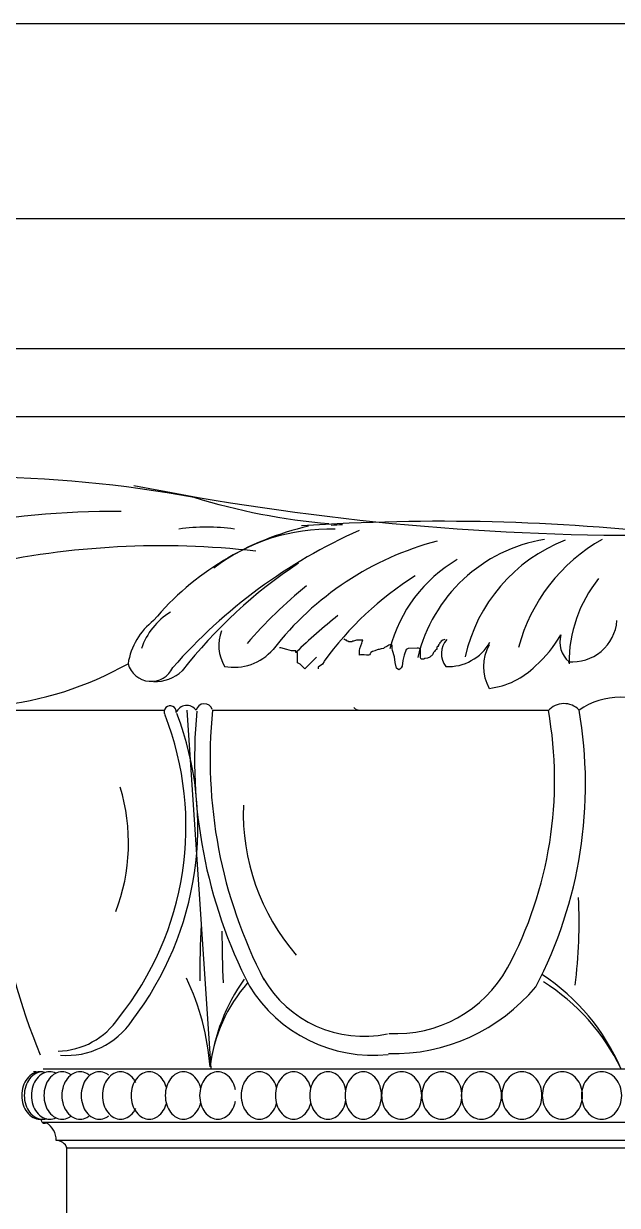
# Model space of a CAD drawing. Extents: x 15151 to 53333, y -36484 to -6005.
# Drawn here: x 34971.7 to 35063.1, y -7334.1 to -7152.2 of the extents above; entities that cross this region are included whole.
import ezdxf

# ---------------------------------------------------------------- set-up
doc = ezdxf.new("R2010")
doc.units = 0
doc.header["$MEASUREMENT"] = 0
for name, color, linetype in [('3', 3, 'CONTINUOUS'), ('4', 4, 'CONTINUOUS'), ('7', 7, 'CONTINUOUS')]:
    doc.layers.add(name, color=color, linetype=linetype)

# ---------------------------------------------------------------- blocks, each defined once
blk = doc.blocks.new('A$C5F35165B')
at = {"layer": '3'}
for p, q in [((187.83, 2905.23), (187.76, 2905.3)), ((187.98, 2905.08), (187.83, 2905.23)), ((188.13, 2905.08), (187.98, 2905.08)), ((188.21, 2904.93), (188.13, 2905.08)), ((188.35, 2904.93), (188.21, 2904.93)), ((188.5, 2904.86), (188.35, 2904.93)), ((188.95, 2904.86), (188.5, 2904.86)), ((189.1, 2904.93), (188.95, 2904.86)), ((189.24, 2904.93), (189.1, 2904.93)), ((189.69, 2905.08), (189.24, 2904.93)), ((190.65, 2905.08), (189.69, 2905.08)), ((190.51, 2904.64), (190.58, 2904.86)), ((190.58, 2904.86), (190.65, 2905.08)), ((202.67, 2904.78), (202.53, 2904.71)), ((202.75, 2904.93), (202.67, 2904.78)), ((202.97, 2905.08), (202.75, 2904.93)), ((203.12, 2905.15), (202.97, 2905.08)), ((203.27, 2905.23), (203.12, 2905.15)), ((178.06, 2903.9), (177.84, 2903.9)), ((178.98, 2903.67), (178.06, 2903.9)), ((179.67, 2903.44), (178.98, 2903.67)), ((180.35, 2903.44), (179.67, 2903.44)), ((180.35, 2903.21), (180.35, 2903.44)), ((180.58, 2903.21), (180.35, 2903.21)), ((180.58, 2901.62), (180.58, 2903.21)), ((190.13, 2903.52), (190.21, 2903.82)), ((190.13, 2902.78), (190.13, 2903.52)), ((190.21, 2903.82), (190.51, 2904.64)), ((191.77, 2903), (191.69, 2902.86)), ((191.92, 2903.23), (191.77, 2903)), ((192.14, 2903.37), (191.92, 2903.23)), ((192.51, 2903.45), (192.14, 2903.37)), ((192.88, 2903.6), (192.51, 2903.45)), ((193.03, 2903.67), (192.88, 2903.6)), ((193.18, 2903.67), (193.03, 2903.67)), ((193.47, 2903.75), (193.18, 2903.67)), ((193.84, 2903.82), (193.47, 2903.75)), ((193.99, 2903.97), (193.84, 2903.82)), ((194.36, 2904.12), (193.99, 2903.97)), ((194.66, 2904.34), (194.36, 2904.12)), ((194.81, 2904.41), (194.66, 2904.34)), ((195.03, 2904.41), (194.81, 2904.41)), ((195.18, 2904.34), (195.03, 2904.41)), ((195.18, 2903.82), (195.18, 2904.34)), ((195.25, 2903.52), (195.18, 2903.82)), ((195.55, 2902.56), (195.25, 2903.52)), ((197.33, 2903.67), (197.04, 2902.78)), ((197.63, 2903.82), (197.33, 2903.67)), ((199.04, 2903.89), (197.63, 2903.82)), ((199.26, 2903.89), (199.04, 2903.89)), ((199.41, 2903.82), (199.26, 2903.89)), ((199.56, 2903.75), (199.41, 2903.82)), ((199.56, 2902.41), (199.56, 2903.75)), ((201.49, 2903.08), (201.41, 2902.86)), ((201.56, 2903.23), (201.49, 2903.08)), ((201.71, 2903.37), (201.56, 2903.23)), ((201.78, 2903.52), (201.71, 2903.37)), ((201.93, 2903.67), (201.78, 2903.52)), ((202.08, 2903.67), (201.93, 2903.67)), ((202.23, 2904.12), (202.08, 2904.04)), ((202.08, 2904.04), (202.08, 2903.67)), ((202.3, 2904.26), (202.23, 2904.12)), ((202.45, 2904.56), (202.3, 2904.41)), ((202.3, 2904.41), (202.3, 2904.26)), ((202.53, 2904.71), (202.45, 2904.56)), ((181.04, 2901.39), (180.58, 2901.62)), ((181.27, 2901.16), (181.04, 2901.39)), ((181.49, 2900.93), (181.27, 2901.16)), ((183.53, 2902.5), (181.72, 2900.7)), ((184.47, 2901.39), (183.78, 2900.93)), ((184.69, 2901.84), (184.47, 2901.39)), ((190.28, 2902.86), (190.13, 2902.78)), ((190.88, 2902.86), (190.28, 2902.86)), ((191.25, 2902.78), (190.88, 2902.86)), ((191.54, 2902.78), (191.25, 2902.78)), ((191.69, 2902.86), (191.54, 2902.78)), ((195.63, 2901.67), (195.55, 2902.56)), ((195.85, 2900.78), (195.63, 2901.67)), ((196.81, 2901.97), (196.74, 2901.08)), ((197.04, 2902.78), (196.81, 2901.97)), ((199.63, 2902.19), (199.56, 2902.41)), ((200.08, 2902.19), (199.63, 2902.19)), ((200.23, 2902.26), (200.08, 2902.19)), ((200.6, 2902.34), (200.23, 2902.26)), ((200.97, 2902.48), (200.6, 2902.34)), ((201.12, 2902.63), (200.97, 2902.48)), ((201.26, 2902.71), (201.12, 2902.63)), ((201.41, 2902.86), (201.26, 2902.71)), ((181.72, 2900.7), (181.49, 2900.93)), ((183.78, 2900.93), (183.78, 2900.7)), ((196.22, 2900.56), (195.85, 2900.78)), ((196.37, 2900.63), (196.22, 2900.56)), ((196.59, 2900.85), (196.37, 2900.63)), ((196.74, 2901.08), (196.59, 2900.85)), ((119.49, 2894.32), (160.1, 2894.32)), ((163.58, 2894.32), (167.28, 2839.18)), ((167.53, 2894.32), (219.3, 2894.32)), ((189.72, 2894.31), (189.27, 2894.76)), ((189.95, 2894.31), (189.72, 2894.31)), ((141.45, 2839.15), (408.33, 2839.15)), ((141.45, 2830.89), (408.33, 2830.89)), ((143.46, 2828.15), (406.54, 2828.15)), ((145.11, 2826.96), (404.89, 2826.96))]:
    blk.add_line(p, q, dxfattribs=at)
for points in [[(153.43, 2924.89, 0.105202), (101.75, 2914.55, -0.221732)], [(140.95, 2838.68, 0.124737), (139.92, 2838.42, 0.105773), (138.97, 2837.61, 0.086744), (138.37, 2836.46, 0.076846), (138.15, 2835.02, 0.076846), (138.37, 2833.58, 0.086744), (138.97, 2832.43, 0.105773), (139.92, 2831.62, 0.124737), (140.95, 2831.36, 0.059904), (141.46, 2831.42, 0.021059)], [(141.34, 2838.68, 0.124737), (140.31, 2838.42, 0.105773), (139.36, 2837.61, 0.086744), (138.76, 2836.46, 0.076846), (138.54, 2835.02, 0.076846), (138.76, 2833.58, 0.086744), (139.36, 2832.43, 0.105773), (140.31, 2831.62, 0.124737), (141.34, 2831.36, 0.086641), (142.07, 2831.49, 0.070041)], [(142.43, 2838.68, 0.124737), (141.4, 2838.42, 0.105773), (140.45, 2837.61, 0.086744), (139.86, 2836.46, 0.076846), (139.63, 2835.02, 0.076846), (139.86, 2833.58, 0.086744), (140.45, 2832.43, 0.105773), (141.4, 2831.62, 0.124737), (142.43, 2831.36, 0.116254), (143.4, 2831.59, 0.105773)], [(140.45, 2838.62, 0.059904), (139.94, 2838.68, 0.124737)], [(141.7, 2838.55, 0.086641), (140.96, 2838.68, 0.124737)], [(144.36, 2838.68, 0.124737), (143.33, 2838.42, 0.105773), (142.38, 2837.61, 0.086744), (141.79, 2836.46, 0.076846), (141.56, 2835.02, 0.076846), (141.79, 2833.58, 0.086744), (142.38, 2832.43, 0.105773), (143.33, 2831.62, 0.124737), (144.36, 2831.36, 0.124737), (145.39, 2831.62, 0.035057), (145.74, 2831.85, 0.086744)], [(143.4, 2838.45, 0.116254), (142.43, 2838.68, 0.124737)], [(147.13, 2838.68, 0.124737), (146.1, 2838.42, 0.105773), (145.15, 2837.61, 0.086744), (144.55, 2836.46, 0.076846), (144.33, 2835.02, 0.076846), (144.55, 2833.58, 0.086744), (145.15, 2832.43, 0.105773), (146.1, 2831.62, 0.124737), (147.13, 2831.36, 0.124737), (148.16, 2831.62, 0.032083), (148.48, 2831.83, 0.086744)], [(145.74, 2838.19, 0.035057), (145.39, 2838.42, 0.124737), (144.36, 2838.68, 0.124737)], [(148.48, 2838.21, 0.032083), (148.16, 2838.42, 0.124737), (147.13, 2838.68, 0.124737)], [(150.1, 2838.68, 0.124737), (149.07, 2838.42, 0.105773), (148.12, 2837.61, 0.086744), (147.53, 2836.46, 0.076846), (147.3, 2835.02, 0.076846), (147.53, 2833.58, 0.086744), (148.12, 2832.43, 0.105773), (149.07, 2831.62, 0.124737), (150.1, 2831.36, 0.124737), (151.13, 2831.62, 0.042432), (151.55, 2831.9, 0.086744)], [(151.55, 2838.14, 0.042432), (151.13, 2838.42, 0.124737), (150.1, 2838.68, 0.124737)], [(153.36, 2838.68, 0.124737), (152.33, 2838.42, 0.105773), (151.38, 2837.61, 0.086744), (150.79, 2836.46, 0.076846), (150.56, 2835.02, 0.076846), (150.79, 2833.58, 0.086744), (151.38, 2832.43, 0.105773), (152.33, 2831.62, 0.124737), (153.36, 2831.36, 0.124737), (154.39, 2831.62, 0.105773), (155.34, 2832.43, 0.044648), (155.7, 2833, 0.076846)], [(155.7, 2837.04, 0.044648), (155.34, 2837.61, 0.105773), (154.39, 2838.42, 0.124737), (153.36, 2838.68, 0.124737)], [(157.78, 2838.68, 0.124737), (156.75, 2838.42, 0.105773), (155.8, 2837.61, 0.086744), (155.2, 2836.46, 0.076846), (154.98, 2835.02, 0.076846), (155.2, 2833.58, 0.086744), (155.8, 2832.43, 0.105773), (156.75, 2831.62, 0.124737), (157.78, 2831.36, 0.124737), (158.81, 2831.62, 0.105773), (159.76, 2832.43, 0.086744), (160.35, 2833.58, 0.010757), (160.41, 2833.78, 0.076846)], [(160.41, 2836.26, 0.010757), (160.35, 2836.46, 0.086744), (159.76, 2837.61, 0.105773), (158.81, 2838.42, 0.124737), (157.78, 2838.68, 0.124737)], [(163.04, 2838.68, 0.124737), (162.01, 2838.42, 0.105773), (161.07, 2837.61, 0.086744), (160.47, 2836.46, 0.076846), (160.25, 2835.02, 0.076846), (160.47, 2833.58, 0.086744), (161.07, 2832.43, 0.105773), (162.01, 2831.62, 0.124737), (163.04, 2831.36, 0.124737), (164.07, 2831.62, 0.105773), (165.02, 2832.43, 0.086744), (165.62, 2833.58, 0.014029), (165.69, 2833.84, 0.076846)], [(165.69, 2836.2, 0.014029), (165.62, 2836.46, 0.086744), (165.02, 2837.61, 0.105773), (164.07, 2838.42, 0.124737), (163.04, 2838.68, 0.124737)], [(168.34, 2838.68, 0.124737), (167.31, 2838.42, 0.105773), (166.36, 2837.61, 0.086744), (165.77, 2836.46, 0.076846), (165.54, 2835.02, 0.076846), (165.77, 2833.58, 0.086744), (166.36, 2832.43, 0.105773), (167.31, 2831.62, 0.124737), (168.34, 2831.36, 0.124737), (169.37, 2831.62, 0.105773), (170.32, 2832.43, 0.086744), (170.92, 2833.58, 0.030484), (171.06, 2834.14, 0.076846)], [(171.06, 2835.9, 0.030484), (170.92, 2836.46, 0.086744), (170.32, 2837.61, 0.105773), (169.37, 2838.42, 0.124737), (168.34, 2838.68, 0.124737)], [(174.74, 2838.68, 0.124737), (173.71, 2838.42, 0.105773), (172.76, 2837.61, 0.086744), (172.16, 2836.46, 0.076846), (171.94, 2835.02, 0.076846), (172.16, 2833.58, 0.086744), (172.76, 2832.43, 0.105773), (173.71, 2831.62, 0.124737), (174.74, 2831.36, 0.124737), (175.77, 2831.62, 0.105773), (176.72, 2832.43, 0.086744), (177.31, 2833.58, 0.010757), (177.37, 2833.78, 0.076846)], [(177.37, 2836.26, 0.010757), (177.31, 2836.46, 0.086744), (176.72, 2837.61, 0.105773), (175.77, 2838.42, 0.124737), (174.74, 2838.68, 0.124737)], [(180, 2838.68, 0.124737), (178.97, 2838.42, 0.105773), (178.03, 2837.61, 0.086744), (177.43, 2836.46, 0.076846), (177.21, 2835.02, 0.076846), (177.43, 2833.58, 0.086744), (178.03, 2832.43, 0.105773), (178.97, 2831.62, 0.124737), (180, 2831.36, 0.124737), (181.03, 2831.62, 0.105773), (181.98, 2832.43, 0.086744), (182.58, 2833.58, 0.014029), (182.65, 2833.84, 0.076846)], [(182.65, 2836.2, 0.014029), (182.58, 2836.46, 0.086744), (181.98, 2837.61, 0.105773), (181.03, 2838.42, 0.124737), (180, 2838.68, 0.124737)], [(185.3, 2838.68, 0.124737), (184.27, 2838.42, 0.105773), (183.32, 2837.61, 0.086744), (182.73, 2836.46, 0.076846), (182.5, 2835.02, 0.076846), (182.73, 2833.58, 0.086744), (183.32, 2832.43, 0.105773), (184.27, 2831.62, 0.124737), (185.3, 2831.36, 0.124737), (186.33, 2831.62, 0.105773), (187.28, 2832.43, 0.086744), (187.88, 2833.58, 0.030484), (188.02, 2834.14, 0.076846)], [(188.02, 2835.9, 0.030484), (187.88, 2836.46, 0.086744), (187.28, 2837.61, 0.105773), (186.33, 2838.42, 0.124737), (185.3, 2838.68, 0.124737)]]:
    blk.add_lwpolyline(points, format="xyb", dxfattribs=at)
for points in [[(190.73, 2838.68, 0.124737), (189.7, 2838.42, 0.105773), (188.76, 2837.61, 0.086744), (188.16, 2836.46, 0.076846), (187.94, 2835.02, 0.076846), (188.16, 2833.58, 0.086744), (188.76, 2832.43, 0.105773), (189.7, 2831.62, 0.124737), (190.73, 2831.36, 0.124737), (191.76, 2831.62, 0.105773), (192.71, 2832.43, 0.086744), (193.31, 2833.58, 0.076846), (193.53, 2835.02, 0.076846), (193.31, 2836.46, 0.086744), (192.71, 2837.61, 0.105773), (191.76, 2838.42, 0.124737)], [(196.64, 2838.68, 0.114439), (195.48, 2838.41, 0.10373), (194.45, 2837.61, 0.091479), (193.79, 2836.45, 0.08437), (193.55, 2835.02, 0.08437), (193.79, 2833.59, 0.091479), (194.45, 2832.43, 0.10373), (195.48, 2831.63, 0.114439), (196.64, 2831.36, 0.114439), (197.8, 2831.63, 0.10373), (198.83, 2832.43, 0.091479), (199.49, 2833.59, 0.08437), (199.73, 2835.02, 0.08437), (199.49, 2836.45, 0.091479), (198.83, 2837.61, 0.10373), (197.8, 2838.41, 0.114439)], [(202.84, 2838.68, 0.114439), (201.68, 2838.41, 0.10373), (200.65, 2837.61, 0.091479), (199.99, 2836.45, 0.08437), (199.75, 2835.02, 0.08437), (199.99, 2833.59, 0.091479), (200.65, 2832.43, 0.10373), (201.68, 2831.63, 0.114439), (202.84, 2831.36, 0.114439), (204, 2831.63, 0.10373), (205.03, 2832.43, 0.091479), (205.69, 2833.59, 0.08437), (205.93, 2835.02, 0.08437), (205.69, 2836.45, 0.091479), (205.03, 2837.61, 0.10373), (204, 2838.41, 0.114439)], [(208.92, 2838.68, 0.114439), (207.77, 2838.41, 0.10373), (206.74, 2837.61, 0.091479), (206.07, 2836.45, 0.08437), (205.83, 2835.02, 0.08437), (206.07, 2833.59, 0.091479), (206.74, 2832.43, 0.10373), (207.77, 2831.63, 0.114439), (208.92, 2831.36, 0.114439), (210.08, 2831.63, 0.10373), (211.11, 2832.43, 0.091479), (211.77, 2833.59, 0.08437), (212.01, 2835.02, 0.08437), (211.77, 2836.45, 0.091479), (211.11, 2837.61, 0.10373), (210.08, 2838.41, 0.114439)], [(215.16, 2838.68, 0.114439), (214, 2838.41, 0.10373), (212.97, 2837.61, 0.091479), (212.31, 2836.45, 0.08437), (212.06, 2835.02, 0.08437), (212.31, 2833.59, 0.091479), (212.97, 2832.43, 0.10373), (214, 2831.63, 0.114439), (215.16, 2831.36, 0.114439), (216.31, 2831.63, 0.10373), (217.34, 2832.43, 0.091479), (218, 2833.59, 0.08437), (218.25, 2835.02, 0.08437), (218, 2836.45, 0.091479), (217.34, 2837.61, 0.10373), (216.31, 2838.41, 0.114439)], [(221.39, 2838.68, 0.114439), (220.23, 2838.41, 0.10373), (219.2, 2837.61, 0.091479), (218.54, 2836.45, 0.08437), (218.3, 2835.02, 0.08437), (218.54, 2833.59, 0.091479), (219.2, 2832.43, 0.10373), (220.23, 2831.63, 0.114439), (221.39, 2831.36, 0.114439), (222.54, 2831.63, 0.10373), (223.57, 2832.43, 0.091479), (224.24, 2833.59, 0.08437), (224.48, 2835.02, 0.08437), (224.24, 2836.45, 0.091479), (223.57, 2837.61, 0.10373), (222.54, 2838.41, 0.114439)], [(227.43, 2838.68, 0.114439), (226.28, 2838.41, 0.10373), (225.25, 2837.61, 0.091479), (224.58, 2836.45, 0.08437), (224.34, 2835.02, 0.08437), (224.58, 2833.59, 0.091479), (225.25, 2832.43, 0.10373), (226.28, 2831.63, 0.114439), (227.43, 2831.36, 0.114439), (228.59, 2831.63, 0.10373), (229.62, 2832.43, 0.091479), (230.28, 2833.59, 0.08437), (230.52, 2835.02, 0.08437), (230.28, 2836.45, 0.091479), (229.62, 2837.61, 0.10373), (228.59, 2838.41, 0.114439)]]:
    blk.add_lwpolyline(points, format="xyb", close=True, dxfattribs=at)
for centre, radius, start, end in [((233.6, 3323.3), 402.06, 258.7882, 270.2453), ((191.93, 2879.94), 43.77, 102.6965, 139.8905), ((224.1, 2845.73), 83.51, 114.038, 138.6543), ((166.62, 2892.42), 30.09, 81.8343, 98.1657), ((185.44, 2892.97), 29.21, 88.1512, 127.394), ((189.7, 2882.54), 40.39, 93.0834, 95.5676), ((159.62, 2790.69), 128.94, 83.5193, 102.4433), ((214.23, 2874.5), 47.43, 104.8262, 142.0173), ((222.59, 2896.8), 24.14, 99.4005, 166.4851), ((230.87, 2897.13), 25.04, 111.1563, 167.5518), ((240.71, 2897.11), 26.95, 119.2904, 165.2406), ((216.39, 2898.29), 22.23, 120.2323, 165.7295), ((222.05, 2854.37), 74.97, 123.4046, 142.131), ((225.91, 2871.97), 50.91, 122.2595, 144.0612), ((243.13, 2901.64), 20.72, 141.3071, 180.4466), ((227.82, 2857.06), 72.68, 129.0972, 139.1546), ((166.5, 2900.5), 10.45, 121.4305, 161.5314), ((241.86, 2839.53), 88.54, 128.4282, 134.0046), ((164.81, 2899.88), 10.42, 127.6219, 171.1463), ((222.92, 2908.65), 6.89, 264.8429, 355.4767), ((174.75, 2904.27), 6.26, 158.5097, 210.687), ((205.97, 2903.04), 3.22, 137.83, 218.351), ((203.78, 2908.47), 7.44, 267.4211, 330.2588), ((205.26, 2914.79), 18.17, 311.3293, 330.8565), ((225.01, 2904.85), 4.02, 164.2462, 229.7477), ((170.85, 2908.83), 7.9, 259.1325, 319.3541), ((215.99, 2901.04), 6.75, 150.1206, 209.8794), ((128.81, 2947.04), 52.31, 252.2656, 299.4359), ((158.07, 2902.44), 3.68, 195.0565, 335.1113), ((208.69, 2909.71), 12.11, 276.8859, 315.0512), ((158.79, 2904.6), 5.85, 266.4677, 314.0696), ((230.28, 2885.22), 11.09, 55.2195, 124.7805), ((161, 2894.08), 0.933, 351.9058, 208.0965), ((163.57, 2893.29), 1.77, 35.3599, 157.9385), ((241.06, 2886.76), 76.31, 174.4405, 207.2044), ((166.26, 2894.04), 1.28, 17.0345, 167.7378), ((241.1, 2886.83), 73.95, 174.1819, 207.399), ((159.08, 2883.52), 61.11, 331.8256, 10.1695), ((158, 2882.84), 66.95, 332.321, 9.8783), ((221.63, 2892.16), 3.18, 42.9921, 139.1519), ((116.25, 2876.47), 47.18, 321.254, 21.2691), ((116.29, 2876.36), 48.96, 322.5276, 20.9071), ((226.59, 2877.25), 92.83, 172.1848, 202.7879), ((124.99, 2873.86), 29.59, 339.1871, 16.8808), ((205.56, 2878.49), 33.31, 177.9368, 220.9985), ((146.02, 2861.72), 77.94, 352.8217, 2.7695), ((327.61, 2853.88), 162.03, 177.3699, 180.426), ((381.1, 2861.31), 212.14, 180.2657, 182.424), ((195.81, 2864.1), 19.55, 266.632, 331.1633), ((128.47, 2836.43), 38.8, 4.4192, 25.3752), ((196.57, 2835.78), 29.64, 144.6947, 172.9573), ((191.32, 2836.42), 24.36, 139.1216, 172.9403), ((190.8, 2862.03), 17.89, 209.9383, 281.7283), ((200.16, 2826.17), 32.91, 23.2384, 56.4771), ((201.4, 2825.22), 32.18, 25.6664, 57.9571), ((192.23, 2863.56), 22.34, 211.5512, 275.9933), ((195.3, 2870.11), 28.65, 268.6525, 320.1142), ((143.54, 2853.3), 11.44, 270.9876, 326.192), ((144.99, 2853.45), 12.27, 265.9086, 325.9396), ((141.66, 2831.28), 0.529, 170.6031, 298.5524), ((140.36, 2828.14), 3.1, 359.2877, 59.8076), ((143.46, 2826.32), 1.77, 20.0042, 89.9315)]:
    blk.add_arc(centre, radius, start, end, dxfattribs=at)
at = {"layer": '4', "color": 4}
blk.add_line((145.11, 2805.11), (145.11, 2826.96), dxfattribs=at)
for points in [[(98.2, 2922.28, 0.22794), (91.2, 2933.42), (91.2, 2939.52), (97.29, 2939.52), (97.29, 2950.01), (91.2, 2950, 0.256033), (75, 2970), (75, 3000), (474.78, 3000), (474.78, 2970, 0.252271), (459.44, 2950), (453.34, 2950.01), (453.34, 2939.52), (459.44, 2939.52), (464.24, 2933.42, 0.22794), (457.23, 2922.28)], [(185.44, 2922.99, -0.053579), (164.71, 2927.05, 0.088603), (97.48, 2927.49, 0.280838), (47.55, 2876.91)]]:
    blk.add_lwpolyline(points, format="xyb", dxfattribs=at)
blk.add_arc((202.67, 2596.95), 326.45, 83.4672, 93.7637, dxfattribs=at)
at = {"layer": '7'}
for p, q in [((75, 2970), (474.78, 2970)), ((91.2, 2950), (245.53, 2950)), ((91.2, 2939.52), (234.6, 2939.52))]:
    blk.add_line(p, q, dxfattribs=at)

msp = doc.modelspace()

# ---------------------------------------------------------------- block references
at = {"layer": '3'}
msp.add_blockref('A$C5F35165B', (34833.22, -10152.17), dxfattribs=at)

doc.saveas('drawing.dxf')
